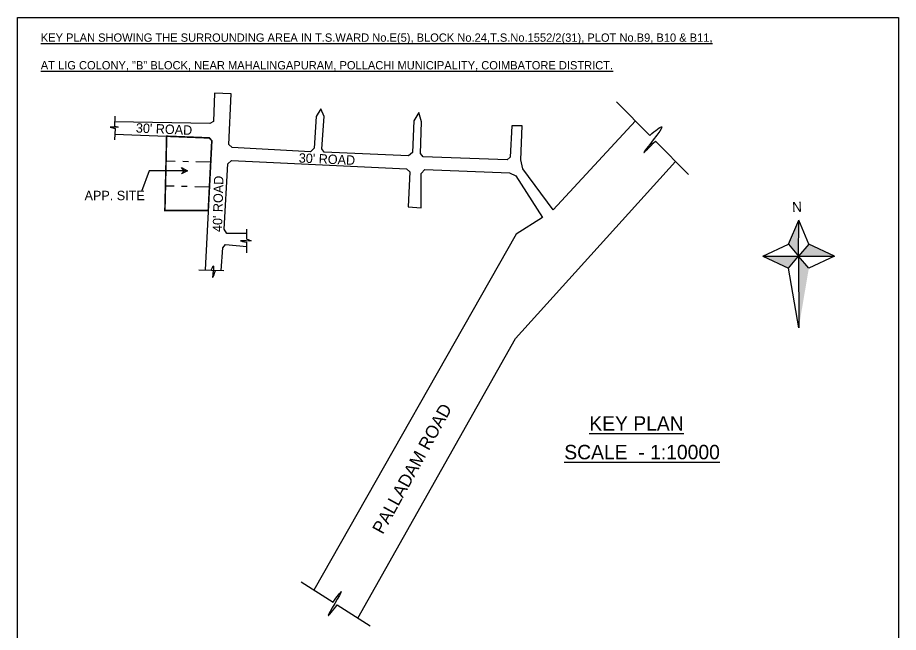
# Model space of a CAD drawing. Header units: metres. Extents: x 605 to 716, y 216 to 296.
# Drawn here: x 625.42 to 640.54, y 230.9 to 241.46 of the extents above; entities that cross this region are included whole.
import ezdxf
from ezdxf.enums import TextEntityAlignment as Align

# ---------------------------------------------------------------- set-up
doc = ezdxf.new("R2010")
doc.units = ezdxf.units.M
doc.linetypes.add('DASHDOTX2', pattern=[50.8, 25.4, -12.7, 0, -12.7])
for name, color, linetype in [('Boundary', 7, 'Continuous'), ('TEXT', 7, 'Continuous'), ('TEXT 1', 7, 'Continuous'), ('TEXT-SF', 3, 'Continuous')]:
    doc.layers.add(name, color=color, linetype=linetype)
doc.styles.add('outer', font='BKANT.TTF')

# ---------------------------------------------------------------- blocks, each defined once
blk = doc.blocks.new('A$C667739A9')
at = {"layer": 'TEXT-SF', "color": 7}
for p, q in [((-109.5, 16.7), (-94.6, 48.2)), ((-96.4, 0), (-94.6, 48.2)), ((-82.1, 15.7), (-94.6, 48.2)), ((-144.6, 1.8), (-109.5, 16.7)), ((-109.5, 16.7), (-96.4, 0)), ((-82.1, 15.7), (-96.4, 0)), ((-48.2, -1.7), (-82.1, 15.7)), ((-144.6, 1.8), (-48.2, -1.7)), ((-144.6, 1.8), (-110.7, -15.6)), ((-110.7, -15.6), (-96.4, 0)), ((-96.4, 0), (-99.9, -96.4)), ((-83.3, -16.6), (-96.4, 0)), ((-48.2, -1.7), (-83.3, -16.6)), ((-99.9, -96.4), (-110.7, -15.6))]:
    blk.add_line(p, q, dxfattribs=at)
for points in [[(-94.6, 48.2), (-96.4, 0), (-109.5, 16.7)], [(-96.4, 0), (-82.1, 15.7), (-48.2, -1.7)], [(-144.6, 1.8), (-96.4, 0), (-110.7, -15.6)], [(-96.4, 0), (-83.3, -16.6), (-99.9, -96.4)]]:
    blk.add_solid(points, dxfattribs=at)
at = {"layer": 'TEXT-SF', "color": 7, "style": 'outer'}
blk.add_text('N', height=13.5, rotation=359.9679, dxfattribs=at).set_placement((-102.7, 59.4))

msp = doc.modelspace()

# ---------------------------------------------------------------- linework, layer by layer
at = {"color": 1}
for p, q in [((628.805, 240.16), (628.785, 239.673)), ((629.087, 240.148), (628.805, 240.16)), ((629.051, 239.278), (629.087, 240.148)), ((630.628, 239.888), (630.547, 239.757)), ((630.688, 239.756), (630.628, 239.888)), ((632.31, 239.826), (632.222, 239.686)), ((632.358, 239.667), (632.31, 239.826)), ((628.724, 239.637), (627.088, 239.669)), ((628.785, 239.673), (628.724, 239.637)), ((630.547, 239.757), (630.516, 239.215)), ((630.646, 239.203), (630.688, 239.756)), ((632.222, 239.686), (632.203, 239.139)), ((632.342, 239.123), (632.358, 239.667)), ((636.027, 239.684), (634.619, 238.158)), ((633.909, 239.598), (633.876, 239.06)), ((634.083, 239.598), (633.909, 239.598)), ((634.059, 239.015), (634.083, 239.598)), ((627.092, 239.456), (628.713, 239.391)), ((628.757, 239.344), (628.644, 237.127)), ((628.713, 239.391), (628.757, 239.344)), ((629.108, 239.225), (629.051, 239.278)), ((630.451, 239.152), (629.108, 239.225)), ((630.516, 239.215), (630.451, 239.152)), ((630.688, 239.144), (630.646, 239.203)), ((632.133, 239.081), (630.688, 239.144)), ((632.203, 239.139), (632.133, 239.081)), ((632.385, 239.066), (632.342, 239.123)), ((633.824, 239.015), (632.385, 239.066)), ((633.876, 239.06), (633.824, 239.015)), ((634.094, 238.86), (634.059, 239.015)), ((628.97, 237.827), (629.03, 238.946)), ((629.03, 238.946), (629.098, 239.006)), ((629.098, 239.006), (632.097, 238.862)), ((632.097, 238.862), (632.155, 238.809)), ((634.619, 238.158), (634.094, 238.86)), ((632.155, 238.809), (632.128, 238.208)), ((632.353, 238.782), (632.414, 238.849)), ((632.353, 238.19), (632.353, 238.782)), ((632.414, 238.849), (633.867, 238.789)), ((633.867, 238.789), (633.974, 238.743)), ((633.974, 238.743), (634.431, 238.025)), ((632.128, 238.208), (632.353, 238.19)), ((634.431, 238.025), (633.982, 237.737)), ((629.017, 237.751), (628.97, 237.827)), ((629.358, 237.654), (629.359, 237.823)), ((629.357, 237.751), (629.017, 237.751)), ((633.982, 237.737), (630.511, 231.63)), ((628.918, 237.113), (628.946, 237.505)), ((628.946, 237.505), (628.995, 237.559)), ((628.995, 237.559), (629.357, 237.527)), ((629.357, 237.421), (629.358, 237.599)), ((628.536, 237.127), (628.962, 237.113))]:
    msp.add_line(p, q, dxfattribs=at)
msp.add_lwpolyline([(625.424, 241.456), (640.542, 241.456), (640.542, 230.767), (625.424, 230.767)], close=True, dxfattribs=at)
for points in [[(635.702, 240.012), (636.274, 239.435)], [(627.092, 239.766), (627.085, 239.595), (627.148, 239.577), (627.012, 239.577), (627.098, 239.551), (627.086, 239.359)], [(636.37, 239.338), (636.94, 238.764)], [(628.237, 238.886), (628.338, 238.826), (628.238, 238.775), (628.282, 238.826), (628.237, 238.886)], [(631.263, 231.151), (633.971, 235.95), (636.718, 238.987)], [(628.338, 238.826), (627.681, 238.826), (627.553, 238.474)], [(630.292, 231.769), (630.838, 231.422)], [(630.911, 231.375), (631.477, 231.015)]]:
    msp.add_lwpolyline(points, dxfattribs=at)
at = {"color": 1, "const_width": 0.0273}
msp.add_lwpolyline([(627.982, 239.42), (628.713, 239.391), (628.757, 239.344), (628.696, 238.145), (627.952, 238.145)], close=True, dxfattribs=at)
at = {"color": 30, "linetype": 'DASHDOTX2', "ltscale": 0.01}
for points in [[(628.738, 238.973), (627.972, 238.99)], [(628.717, 238.548), (627.962, 238.565)]]:
    msp.add_lwpolyline(points, dxfattribs=at)
at = {"color": 1}
for points in [[(636.274, 239.435), (636.482, 239.584), (636.171, 239.14), (636.37, 239.338)], [(629.358, 237.654), (629.43, 237.625), (629.252, 237.626), (629.358, 237.599)], [(628.749, 237.12), (628.783, 237.194), (628.771, 236.995), (628.821, 237.118)]]:
    msp.add_spline(points, degree=3, dxfattribs=at)
msp.add_open_spline([(630.838, 231.422), (630.907, 231.516), (631.11, 231.794), (630.618, 231.002), (630.837, 231.281), (630.911, 231.375)], degree=3, knots=[0.018753, 0.018753, 0.018753, 0.018753, 0.874131, 2.590831, 3.468525, 3.468525, 3.468525, 3.468525], dxfattribs=at)

# ---------------------------------------------------------------- block references
at = {"layer": 'Boundary', "xscale": 0.0127791224936945, "yscale": 0.0127791224936945, "zscale": 0.0127791224936945, "rotation": 2.107508052470191}
msp.add_blockref('A$C667739A9', (640.061, 237.407), dxfattribs=at)

# ---------------------------------------------------------------- texts
at = {"style": 'outer'}
for s, p in [('%%UKEY PLAN', (635.236, 234.367)), ('%%USCALE  - 1:10000', (634.807, 233.875))]:
    msp.add_text(s, height=0.24775, dxfattribs=at).set_placement(p)
at = {"color": 3, "insert": (625.822, 241.184), "char_height": 0.142338, "attachment_point": 1, "style": 'outer'}
msp.add_mtext_dynamic_manual_height_columns('\\A1;{\\LKEY PLAN SHOWING THE SURROUNDING AREA IN T.S.WARD No.E(5), BLOCK No.24,T.S.No.1552/2(31), PLOT No.B9, B10 & B11, \\P\\PAT LIG COLONY, "B" BLOCK, NEAR MAHALINGAPURAM, POLLACHI MUNICIPALITY, COIMBATORE DISTRICT.}', width=14.29657, gutter_width=295.407, heights=[11.672], dxfattribs=at)
at = {"layer": 'TEXT', "color": 4, "style": 'outer'}
for s, rotation, p in [("30' ROAD", 357.5177, (627.938, 239.543)), ("30' ROAD", 357.5177, (630.734, 239.028)), ("40' ROAD", 88.5554, (628.864, 238.259))]:
    msp.add_text(s, height=0.1618, rotation=rotation, dxfattribs=at).set_placement(p, align=Align.MIDDLE_CENTER)
msp.add_text('APP. SITE', height=0.1618, dxfattribs=at).set_placement((627.09, 238.403), align=Align.MIDDLE_CENTER)
at = {"layer": 'TEXT 1', "linetype": 'ByBlock', "lineweight": 30, "insert": (632.098, 233.768), "char_height": 0.21847, "width": 17.21561, "attachment_point": 2, "rotation": 61.2133, "style": 'outer'}
msp.add_mtext('\\pt8.30196;PALLADAM ROAD', dxfattribs=at)

doc.saveas('drawing.dxf')
